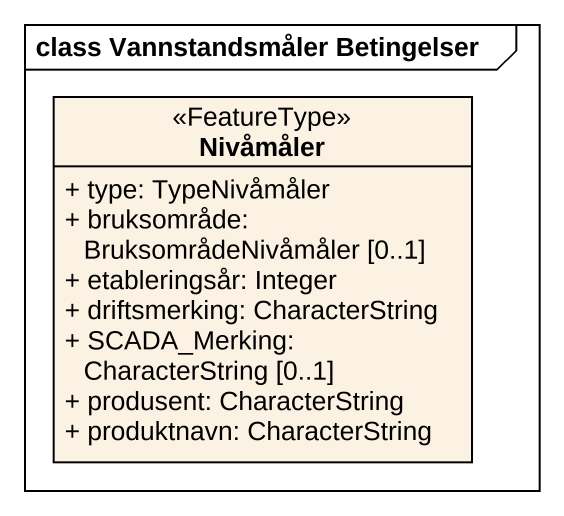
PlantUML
@startuml
mainframe class Vannstandsmåler Betingelser
hide circle
hide empty members
skinparam classAttributeIconSize 0
class Nivåmåler <<FeatureType>> {
  + type: TypeNivåmåler
  + bruksområde: BruksområdeNivåmåler [0..1]
  + etableringsår: Integer
  + driftsmerking: CharacterString
  + SCADA_Merking: CharacterString [0..1]
  + produsent: CharacterString
  + produktnavn: CharacterString
}
@enduml
